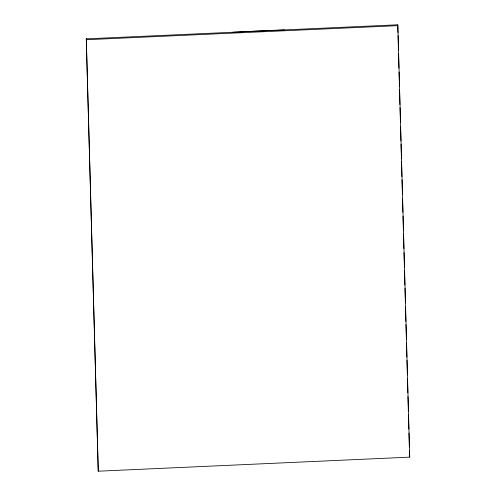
<?xml version="1.0" encoding="UTF-8"?>
<svg xmlns="http://www.w3.org/2000/svg" width="496" height="496" viewBox="0 0 496 496"><rect width="100%" height="100%" fill="white"/><g stroke="black" fill="none" stroke-linecap="round" stroke-linejoin="round"><path stroke-width="0.74" d="M241.998 31.744L275.367 30.237M86.279 38.862L397.742 24.8L397.866 25.656L409.721 457.138L98.258 471.2L86.279 38.862L98.258 471.2M86.403 39.723L397.866 25.656M409.721 457.138L409.448 450.858M284.276 29.921L275.379 30.324M242.011 31.831L233.108 32.234M397.742 24.8L397.953 32.544M398.04 35.644L398.443 50.363M398.53 53.463L398.933 68.181M399.038 72.056L399.441 86.769M399.528 89.869L399.931 104.588M400.018 107.688L400.421 122.407M400.526 126.282L400.935 140.994M401.016 144.094L401.425 158.813M401.506 161.913L401.915 176.669M401.996 179.719L402.405 194.451M402.51 198.319L402.895 212.263M403 216.138L403.403 230.857M403.49 233.957L403.893 248.676M403.998 252.545L404.401 267.263M404.488 270.363L404.891 285.082M404.978 288.182L405.381 302.901M405.48 306.472L405.883 321.526M405.97 324.576L406.385 339.307M406.466 342.407L406.875 357.126M406.956 360.22L407.365 374.939M407.47 378.814L407.855 392.758M407.96 396.633L408.363 411.351M408.45 414.445L408.853 429.164M408.958 433.039L409.343 446.983"/></g></svg>
